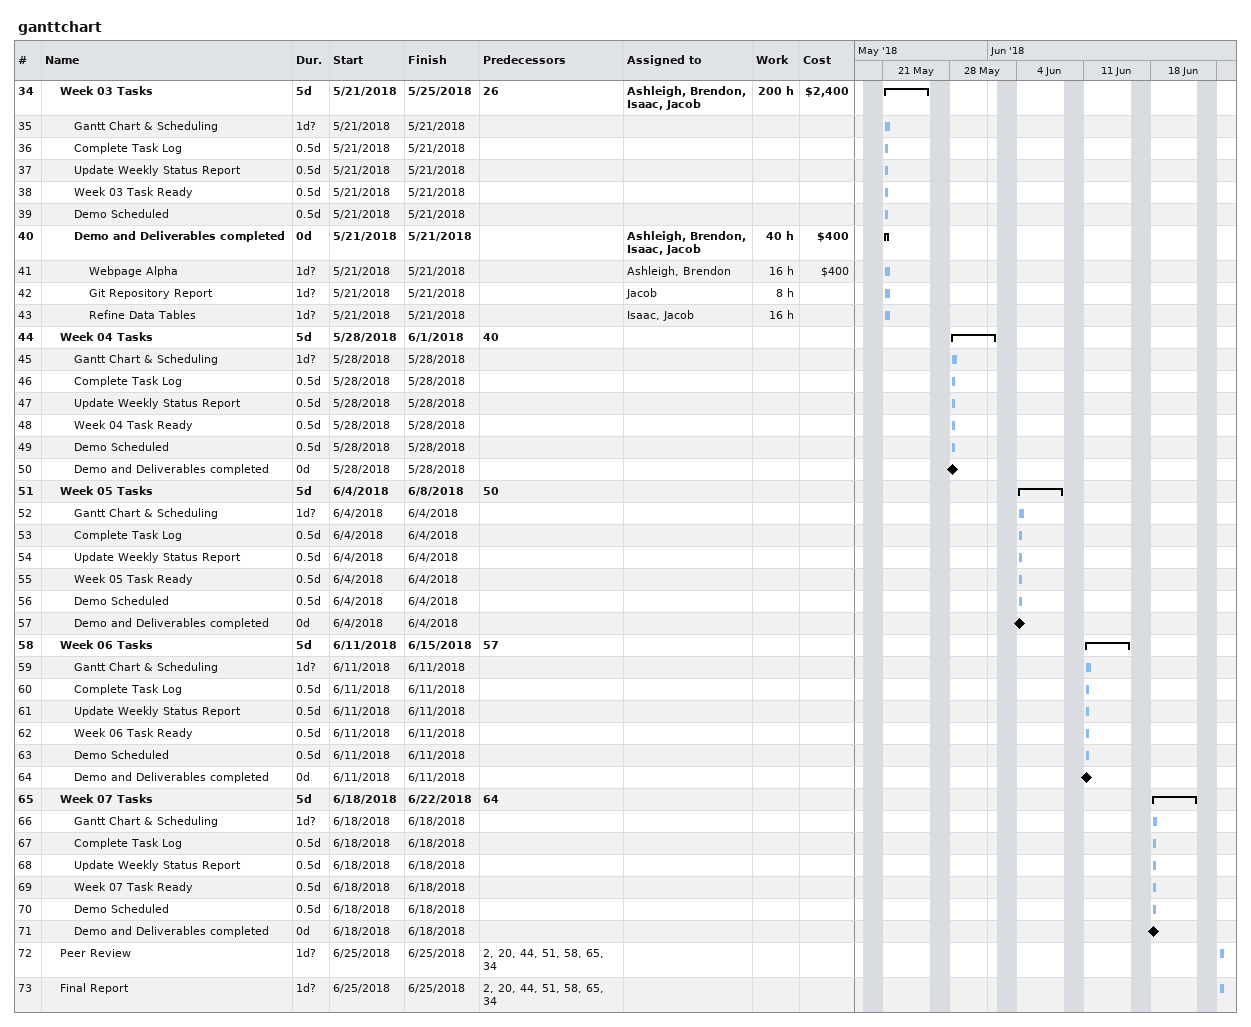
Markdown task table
ganttchart

| ID | Level | Task | Duration | Start | Finish | Predecessors | Resources | Work (h) | Cost ($) |
|---|---|---|---|---|---|---|---|---|---|
| 34 | 2 | **Week 03 Tasks** | 5d | 2018-05-21 | 2018-05-25 | 26 | Ashleigh, Brendon, Isaac, Jacob | 200 | 2400 |
| 35 | 3 | Gantt Chart & Scheduling | 1d? | 2018-05-21 | 2018-05-21 |  |  |  |  |
| 36 | 3 | Complete Task Log | 0.5d | 2018-05-21 | 2018-05-21 |  |  |  |  |
| 37 | 3 | Update Weekly Status Report | 0.5d | 2018-05-21 | 2018-05-21 |  |  |  |  |
| 38 | 3 | Week 03 Task Ready | 0.5d | 2018-05-21 | 2018-05-21 |  |  |  |  |
| 39 | 3 | Demo Scheduled | 0.5d | 2018-05-21 | 2018-05-21 |  |  |  |  |
| 40 | 3 | **Demo and Deliverables completed** | 0d | 2018-05-21 | 2018-05-21 |  | Ashleigh, Brendon, Isaac, Jacob | 40 | 400 |
| 41 | 4 | Webpage Alpha | 1d? | 2018-05-21 | 2018-05-21 |  | Ashleigh, Brendon | 16 | 400 |
| 42 | 4 | Git Repository Report | 1d? | 2018-05-21 | 2018-05-21 |  | Jacob | 8 |  |
| 43 | 4 | Refine Data Tables | 1d? | 2018-05-21 | 2018-05-21 |  | Isaac, Jacob | 16 |  |
| 44 | 2 | **Week 04 Tasks** | 5d | 2018-05-28 | 2018-06-01 | 40 |  |  |  |
| 45 | 3 | Gantt Chart & Scheduling | 1d? | 2018-05-28 | 2018-05-28 |  |  |  |  |
| 46 | 3 | Complete Task Log | 0.5d | 2018-05-28 | 2018-05-28 |  |  |  |  |
| 47 | 3 | Update Weekly Status Report | 0.5d | 2018-05-28 | 2018-05-28 |  |  |  |  |
| 48 | 3 | Week 04 Task Ready | 0.5d | 2018-05-28 | 2018-05-28 |  |  |  |  |
| 49 | 3 | Demo Scheduled | 0.5d | 2018-05-28 | 2018-05-28 |  |  |  |  |
| 50 | 3 | Demo and Deliverables completed | 0d | 2018-05-28 | 2018-05-28 |  |  |  |  |
| 51 | 2 | **Week 05 Tasks** | 5d | 2018-06-04 | 2018-06-08 | 50 |  |  |  |
| 52 | 3 | Gantt Chart & Scheduling | 1d? | 2018-06-04 | 2018-06-04 |  |  |  |  |
| 53 | 3 | Complete Task Log | 0.5d | 2018-06-04 | 2018-06-04 |  |  |  |  |
| 54 | 3 | Update Weekly Status Report | 0.5d | 2018-06-04 | 2018-06-04 |  |  |  |  |
| 55 | 3 | Week 05 Task Ready | 0.5d | 2018-06-04 | 2018-06-04 |  |  |  |  |
| 56 | 3 | Demo Scheduled | 0.5d | 2018-06-04 | 2018-06-04 |  |  |  |  |
| 57 | 3 | Demo and Deliverables completed | 0d | 2018-06-04 | 2018-06-04 |  |  |  |  |
| 58 | 2 | **Week 06 Tasks** | 5d | 2018-06-11 | 2018-06-15 | 57 |  |  |  |
| 59 | 3 | Gantt Chart & Scheduling | 1d? | 2018-06-11 | 2018-06-11 |  |  |  |  |
| 60 | 3 | Complete Task Log | 0.5d | 2018-06-11 | 2018-06-11 |  |  |  |  |
| 61 | 3 | Update Weekly Status Report | 0.5d | 2018-06-11 | 2018-06-11 |  |  |  |  |
| 62 | 3 | Week 06 Task Ready | 0.5d | 2018-06-11 | 2018-06-11 |  |  |  |  |
| 63 | 3 | Demo Scheduled | 0.5d | 2018-06-11 | 2018-06-11 |  |  |  |  |
| 64 | 3 | Demo and Deliverables completed | 0d | 2018-06-11 | 2018-06-11 |  |  |  |  |
| 65 | 2 | **Week 07 Tasks** | 5d | 2018-06-18 | 2018-06-22 | 64 |  |  |  |
| 66 | 3 | Gantt Chart & Scheduling | 1d? | 2018-06-18 | 2018-06-18 |  |  |  |  |
| 67 | 3 | Complete Task Log | 0.5d | 2018-06-18 | 2018-06-18 |  |  |  |  |
| 68 | 3 | Update Weekly Status Report | 0.5d | 2018-06-18 | 2018-06-18 |  |  |  |  |
| 69 | 3 | Week 07 Task Ready | 0.5d | 2018-06-18 | 2018-06-18 |  |  |  |  |
| 70 | 3 | Demo Scheduled | 0.5d | 2018-06-18 | 2018-06-18 |  |  |  |  |
| 71 | 3 | Demo and Deliverables completed | 0d | 2018-06-18 | 2018-06-18 |  |  |  |  |
| 72 | 2 | Peer Review | 1d? | 2018-06-25 | 2018-06-25 | 2, 20, 44, 51, 58, 65, 34 |  |  |  |
| 73 | 2 | Final Report | 1d? | 2018-06-25 | 2018-06-25 | 2, 20, 44, 51, 58, 65, 34 |  |  |  |
